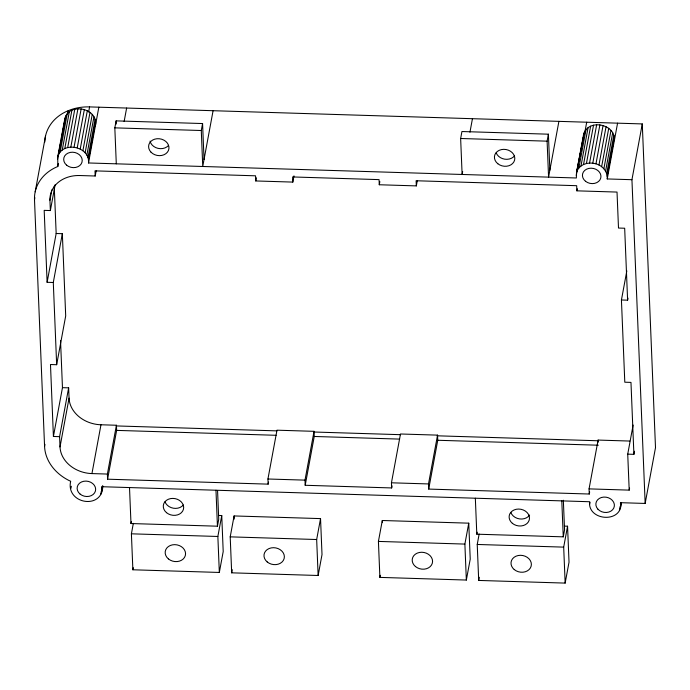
<?xml version="1.0" encoding="UTF-8"?>
<svg xmlns="http://www.w3.org/2000/svg" width="690" height="690" viewBox="0 0 690 690"><rect width="100%" height="100%" fill="white"/><g stroke="black" fill="none" stroke-linecap="round" stroke-linejoin="round"><path stroke-width="1.03" d="M102.758 485.726C103.086 510.246 65.49 504.149 70.665 481.249L69.095 480.55A46.592 38.261 10.5 0 1 44.574 446.456L34.5 199.798A46.592 38.261 10.5 0 1 56.295 167.135L57.813 166.532L57.753 156.785L64.86 118.439C69.345 102.293 97.402 107.976 95.608 124.623M64.705 120.215L64.86 118.439M101.603 491.944L102.405 486.174M57.753 156.785C62.238 140.639 90.295 146.323 88.501 162.969L576.357 177.986L576.486 172.759L583.593 134.412C588.078 118.257 616.136 123.95 614.341 140.588M101.835 489.279L101.723 486.709L589.579 501.734C587.63 521.036 622.173 523.417 620.948 503.183M35.181 191.82L45.523 136.034M34.5 199.798L34.888 197.694M47.118 282.305L56.166 233.496L62.342 233.686L53.294 282.495L47.118 282.305L44.186 210.364L50.361 210.554L49.939 200.273L51.862 189.888M57.52 159.45L60.979 140.795M61.367 138.725L64.437 122.139M58.641 154.267L65.748 115.92M60.159 151.99L67.266 113.643M57.813 166.532L58.391 163.418M67.577 113.824L68.146 110.745M50.361 210.554L55.174 184.592M62.238 150.058L69.345 111.711M64.791 148.566L71.898 110.21M67.689 147.557L74.796 109.21M70.829 147.099L77.936 108.753M74.054 147.194L81.161 108.848M77.237 147.85L84.344 109.503M80.23 149.04L87.337 110.685M88.631 112.03L89.579 106.907L642.278 123.924L655.5 447.663L645.159 503.441L620.457 502.682L620.569 505.252M82.904 150.696L90.011 112.349M85.146 152.757L92.253 114.411M86.854 155.138L93.961 116.783M87.949 157.717L95.065 119.37M88.398 160.399L95.505 122.052M88.501 162.969L98.843 107.192M53.415 436.468L62.462 387.659L68.638 387.849L59.59 436.658L53.415 436.468L50.482 364.527L56.658 364.717L65.697 315.908L62.342 233.686M44.574 446.456L44.962 444.351M49.939 200.273A31.067 25.504 10.5 0 1 79.764 175.527L95.203 176.01L96.169 170.818M116.291 163.823L114.825 127.857L116.118 120.879L202.575 123.545L204.042 159.511M69.06 398.13A31.067 25.504 10.5 0 0 100.981 424.773L116.42 425.247L107.381 474.056L91.942 473.582A31.067 25.504 10.5 0 1 60.013 446.939L69.06 398.13L68.638 387.849M124.131 121.543L126.632 108.045M70.958 488.33L71.337 486.26M91.942 473.582L100.981 424.773M100.714 494.463L101.283 491.358M268.531 482.06L268.151 484.139L107.588 479.196L116.636 430.388L116.42 425.247M213.089 110.711L202.748 166.488L201.282 130.513L202.575 123.545M217.566 490.659L218.73 519.225L217.445 526.203L130.988 523.538L131.35 521.545M218.532 515.465L221.74 515.559L223.206 551.534L219.334 572.45L132.877 569.785L131.402 533.818L133.343 523.356M132.877 569.785L133.265 567.698M293.974 175.864L292.819 182.091L255.766 180.953L256.344 177.83M219.334 572.45L217.859 536.475L221.74 515.559M230.21 536.855L234.091 515.939L320.54 518.604L322.014 554.57L318.133 575.495L231.676 572.829L230.21 536.855L316.667 539.52L320.54 518.604M231.676 572.829L232.263 569.69M268.151 484.139L267.936 478.998L276.983 430.189L314.036 431.328L314.243 436.468L305.204 485.277L391.653 487.942L392.041 485.864M305.204 485.277L304.989 480.136L314.036 431.328M417.286 180.702L416.329 185.895L379.276 184.756L379.854 181.634M378.422 541.417L382.295 520.502L468.752 523.167L470.226 559.133L466.345 580.057L379.888 577.392L378.422 541.417L464.879 544.082L468.752 523.167M391.653 487.942L391.446 482.802L400.493 433.993L437.546 435.131L437.753 440.272L428.706 489.081L589.269 494.023L589.657 491.944M462.671 171.482L462.119 174.475L460.644 138.5L461.938 131.531L548.395 134.188L549.861 170.163M379.888 577.392L380.276 575.296M469.95 132.195L472.452 118.689M428.706 489.081L428.499 483.94L437.546 435.131M558.909 121.354L548.576 177.132L547.101 141.165L548.395 134.188M563.342 500.25L564.558 529.877L563.264 536.846L476.807 534.189L477.178 532.197M564.36 526.108L567.559 526.211L569.026 562.178L565.153 583.093L478.696 580.437L477.23 544.462L479.162 534.008M478.696 580.437L479.274 577.297M576.254 175.424L583.361 137.069M576.486 172.759L584.482 131.885M584.611 133.489L586.698 122.208M577.375 170.24L578.893 167.963L586 129.608M578.893 167.963L580.971 166.031L588.078 127.684M589.269 494.023L589.062 488.882L629.202 490.124L627.727 454.149L633.903 454.339L630.971 382.398L624.795 382.208L621.431 299.986L627.607 300.176L624.674 228.235L618.499 228.045L617.024 192.07L576.883 190.837L577.271 188.758M580.971 166.031L583.524 164.53L590.631 126.184M583.524 164.53L586.422 163.53L593.529 125.183M586.422 163.53L589.562 163.073L596.669 124.718M589.562 163.073L592.788 163.168L599.895 124.821M642.278 123.924L631.937 179.702L607.235 178.943C607.899 171.879 602.594 165.626 595.97 163.823L603.077 125.477M598.963 165.005L606.07 126.658M601.637 166.67L608.744 128.314M603.879 168.731L610.986 130.384M605.587 171.103L612.694 132.756M606.683 173.69L613.798 135.344M607.131 176.373L614.238 138.026M607.235 178.943L617.576 123.156M565.153 583.093L563.687 547.127L567.559 526.211M621.431 299.986L626.822 270.911M589.062 488.882L598.101 440.073L629.798 441.057M589.691 504.304L590.071 502.225M627.607 300.176L627.995 298.097M627.727 454.149L633.118 425.075M619.448 510.436L620.215 506.288M620.336 507.909L621.293 502.734M633.903 454.339L634.481 451.226M629.202 490.124L629.582 488.046M114.825 127.857L201.282 130.513M460.644 138.5L547.101 141.165M116.576 425.937L276.88 430.871M313.458 432L400.597 434.683M437.175 435.804L598.549 440.781M116.636 430.388L276.112 435.295M314.243 436.468L399.631 439.099M437.753 440.272L598.316 445.214M267.936 478.998L304.989 480.136M391.446 482.802L428.499 483.94M131.402 533.818L217.859 536.475M477.23 544.462L563.687 547.127M592.788 163.168L595.97 163.823M631.937 179.702L645.159 503.441M598.101 440.073L598.187 442.135M576.883 190.837L576.676 185.696L416.113 180.754L416.329 185.895M561.798 500.88L563.264 536.846M475.341 498.214L476.807 534.189M464.879 544.082L466.345 580.057M379.276 184.756L379.06 179.616L292.612 176.951L292.819 182.091M382.295 520.502L382.381 522.623M316.667 539.52L318.133 575.495M255.766 180.953L255.559 175.812L94.996 170.87L95.203 176.01M234.091 515.939L234.221 519.113M215.97 490.228L217.445 526.203M116.118 120.879L116.248 124.053M129.513 487.563L130.988 523.538M107.381 474.056L107.588 479.196M54.234 186.248L56.166 233.496M60.53 340.412L62.462 387.659M53.294 282.495L56.658 364.717M59.59 436.658L60.013 446.939M44.816 142.002A46.592 38.261 10.5 0 1 66.637 111.357L70.88 109.658A46.592 38.261 10.5 0 1 89.579 106.907M168.464 145.512A10.255 8.418 10.5 0 1 157.924 148.341A10.255 8.418 10.5 0 1 150.049 141.122M514.567 155.811A10.255 8.418 10.5 0 1 504.7 159.174A10.255 8.418 10.5 0 1 496.214 152.921M529.592 515.068A10.255 8.418 10.5 0 1 519.605 518.923A10.255 8.418 10.5 0 1 510.841 512.446M183.316 505.028A10.255 8.418 10.5 0 1 173.345 508.211A10.255 8.418 10.5 0 1 165.022 501.803M597.876 509.142A9.315 7.65 10.5 0 0 613.755 508.099A9.315 7.65 10.5 0 0 603.741 497.085A9.315 7.65 10.5 0 0 597.876 509.142M585.551 181.298A9.315 7.65 10.5 0 0 600.774 177.968A9.315 7.65 10.5 0 0 588.76 168.429A9.315 7.65 10.5 0 0 585.551 181.298M80.066 494.057A9.315 7.65 10.5 0 0 95.418 491.073A9.315 7.65 10.5 0 0 83.688 481.284A9.315 7.65 10.5 0 0 80.066 494.057M66.637 165.177A9.315 7.65 10.5 0 0 81.989 162.193A9.315 7.65 10.5 0 0 70.259 152.404A9.315 7.65 10.5 0 0 66.637 165.177M166.514 512.661A10.255 8.418 10.5 0 0 183.411 509.384A10.255 8.418 10.5 0 0 170.508 498.611A10.255 8.418 10.5 0 0 166.514 512.661M512.342 523.305A10.255 8.418 10.5 0 0 529.23 520.027A10.255 8.418 10.5 0 0 516.327 509.263A10.255 8.418 10.5 0 0 512.342 523.305M497.818 163.728A10.255 8.418 10.5 0 0 514.593 160.132A10.255 8.418 10.5 0 0 501.423 149.592A10.255 8.418 10.5 0 0 497.818 163.728M151.015 152.188A10.255 8.418 10.5 0 0 168.386 150.593A10.255 8.418 10.5 0 0 156.966 138.733A10.255 8.418 10.5 0 0 151.015 152.188M168.403 558.909A10.255 8.418 10.5 0 0 185.3 555.631A10.255 8.418 10.5 0 0 172.397 544.859A10.255 8.418 10.5 0 0 168.403 558.909M267.211 561.945A10.255 8.418 10.5 0 0 284.108 558.676A10.255 8.418 10.5 0 0 271.204 547.903A10.255 8.418 10.5 0 0 267.211 561.945M415.423 566.507A10.255 8.418 10.5 0 0 432.311 563.238A10.255 8.418 10.5 0 0 419.408 552.466A10.255 8.418 10.5 0 0 415.423 566.507M514.231 569.552A10.255 8.418 10.5 0 0 531.119 566.274A10.255 8.418 10.5 0 0 518.216 555.51A10.255 8.418 10.5 0 0 514.231 569.552"/></g></svg>
